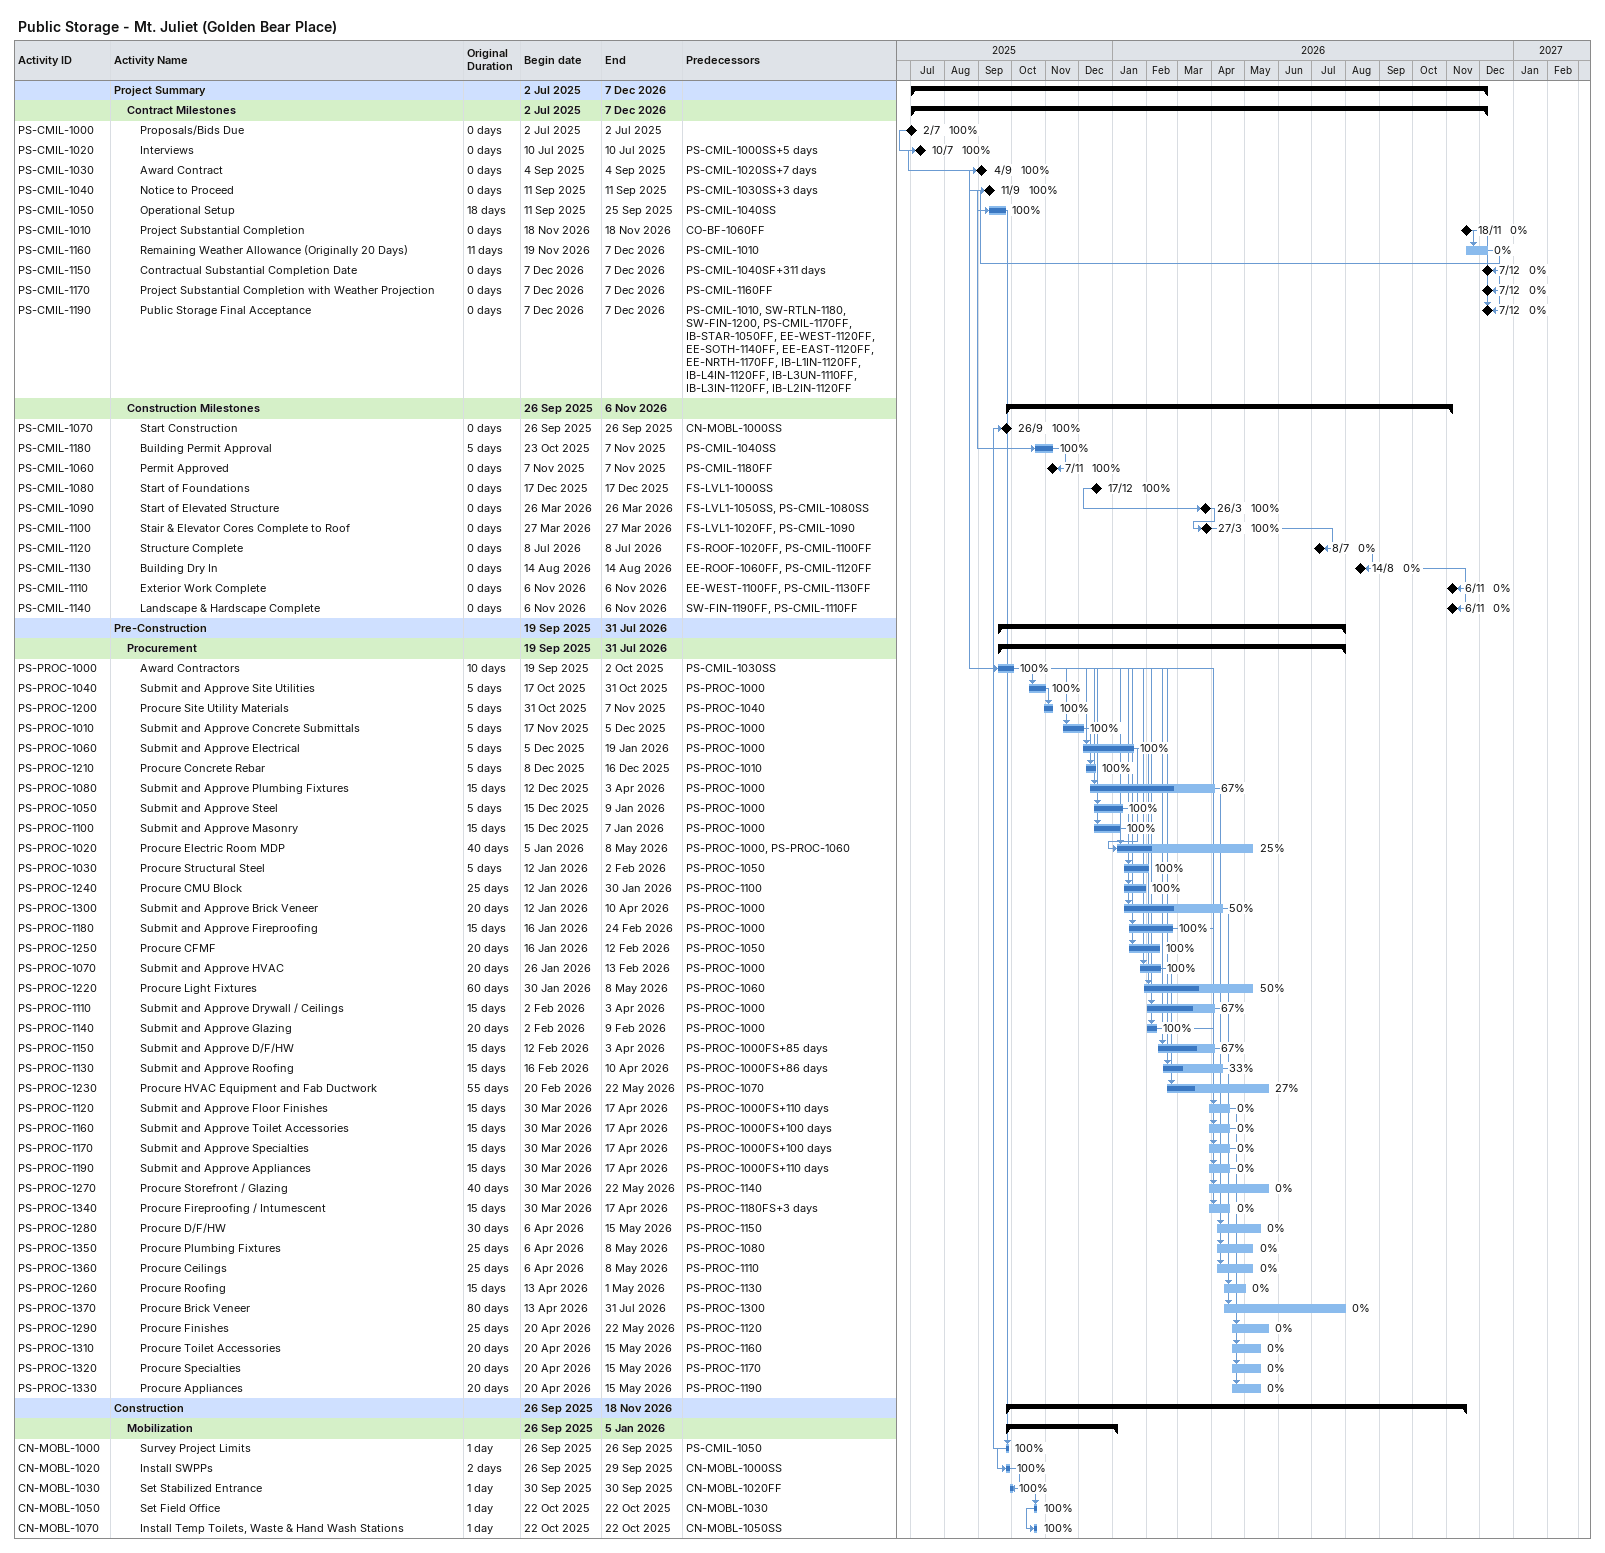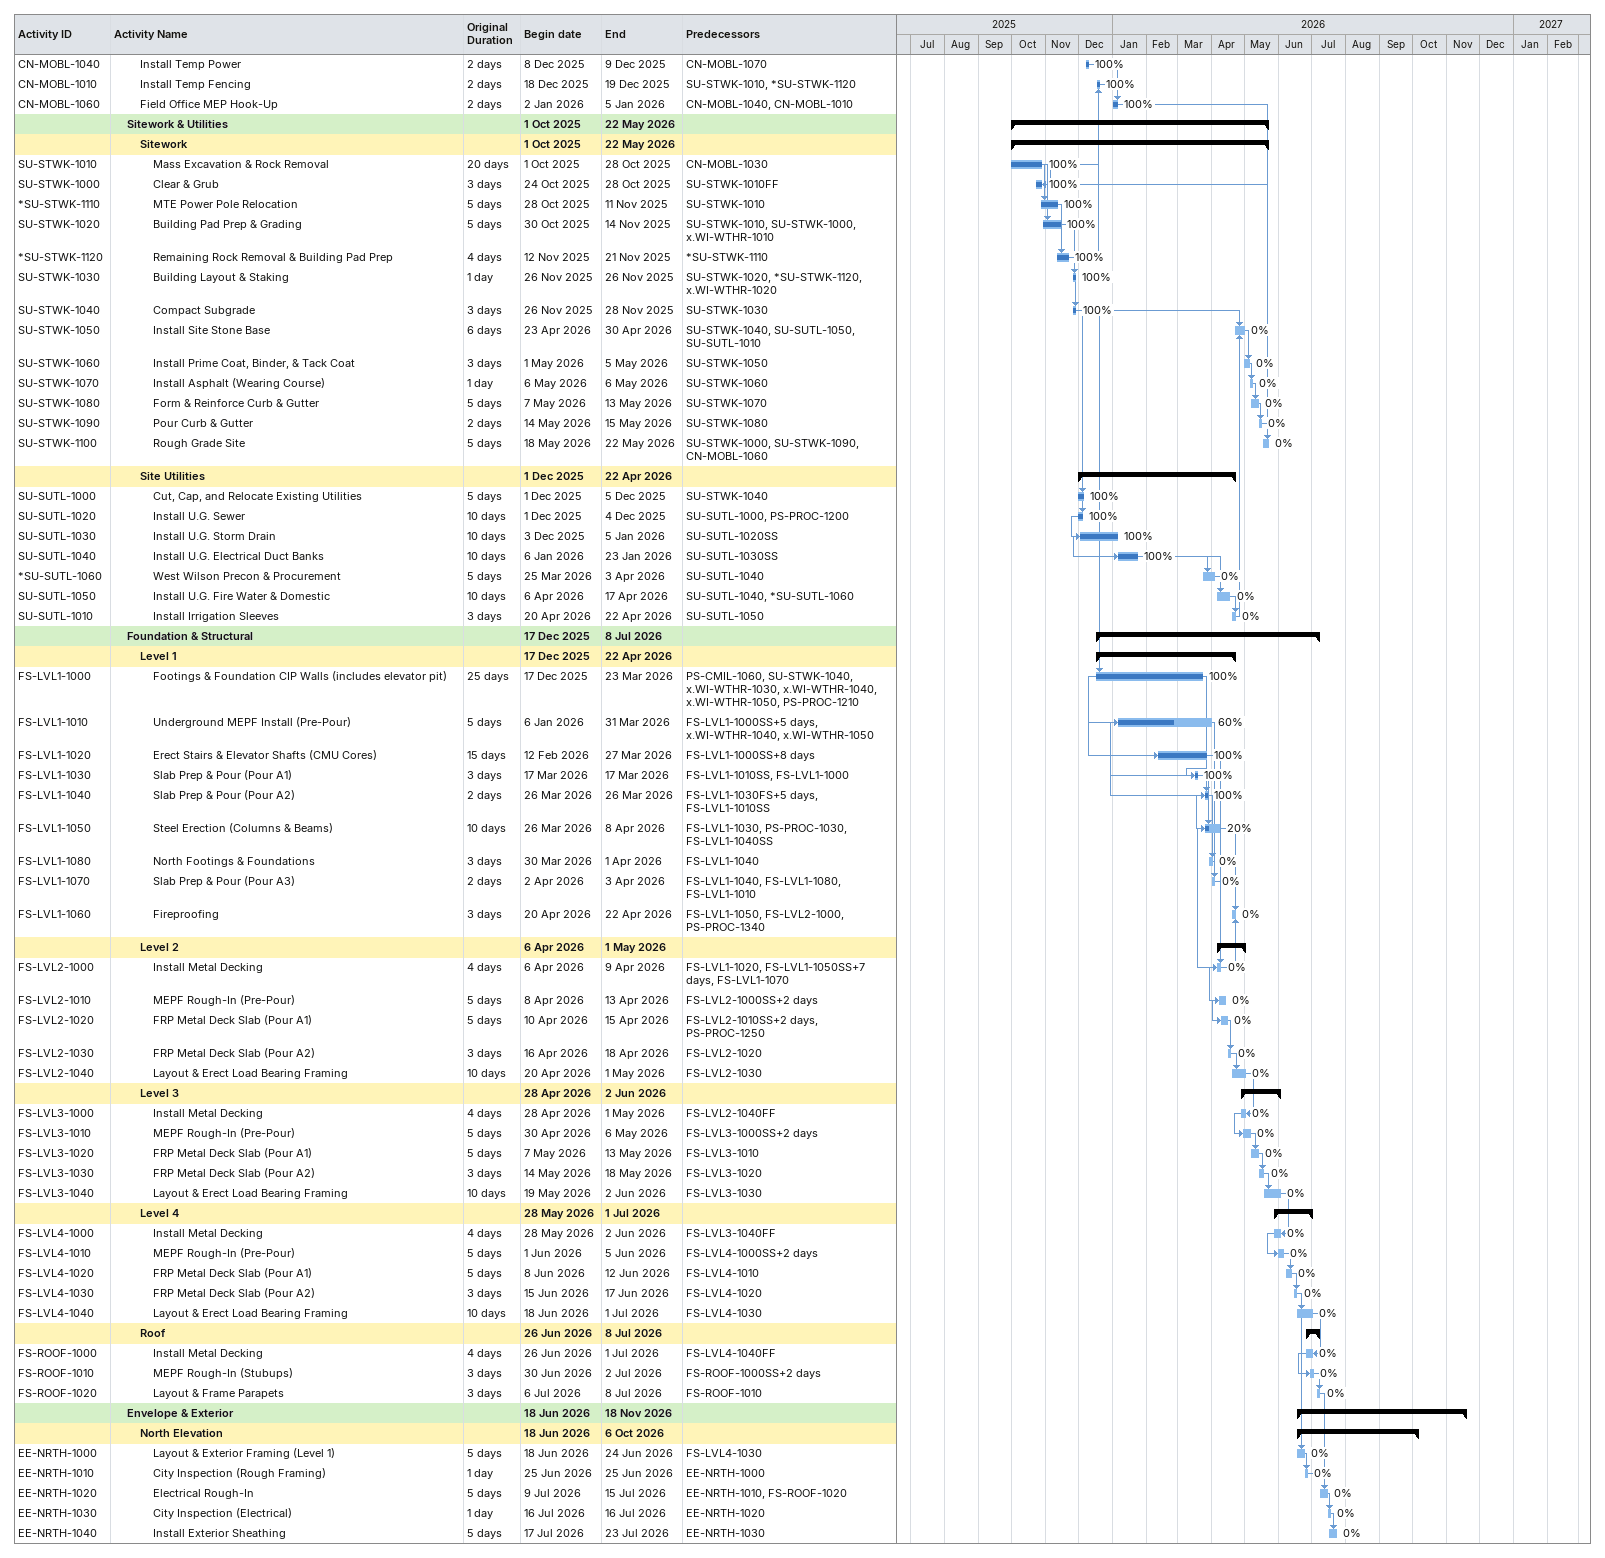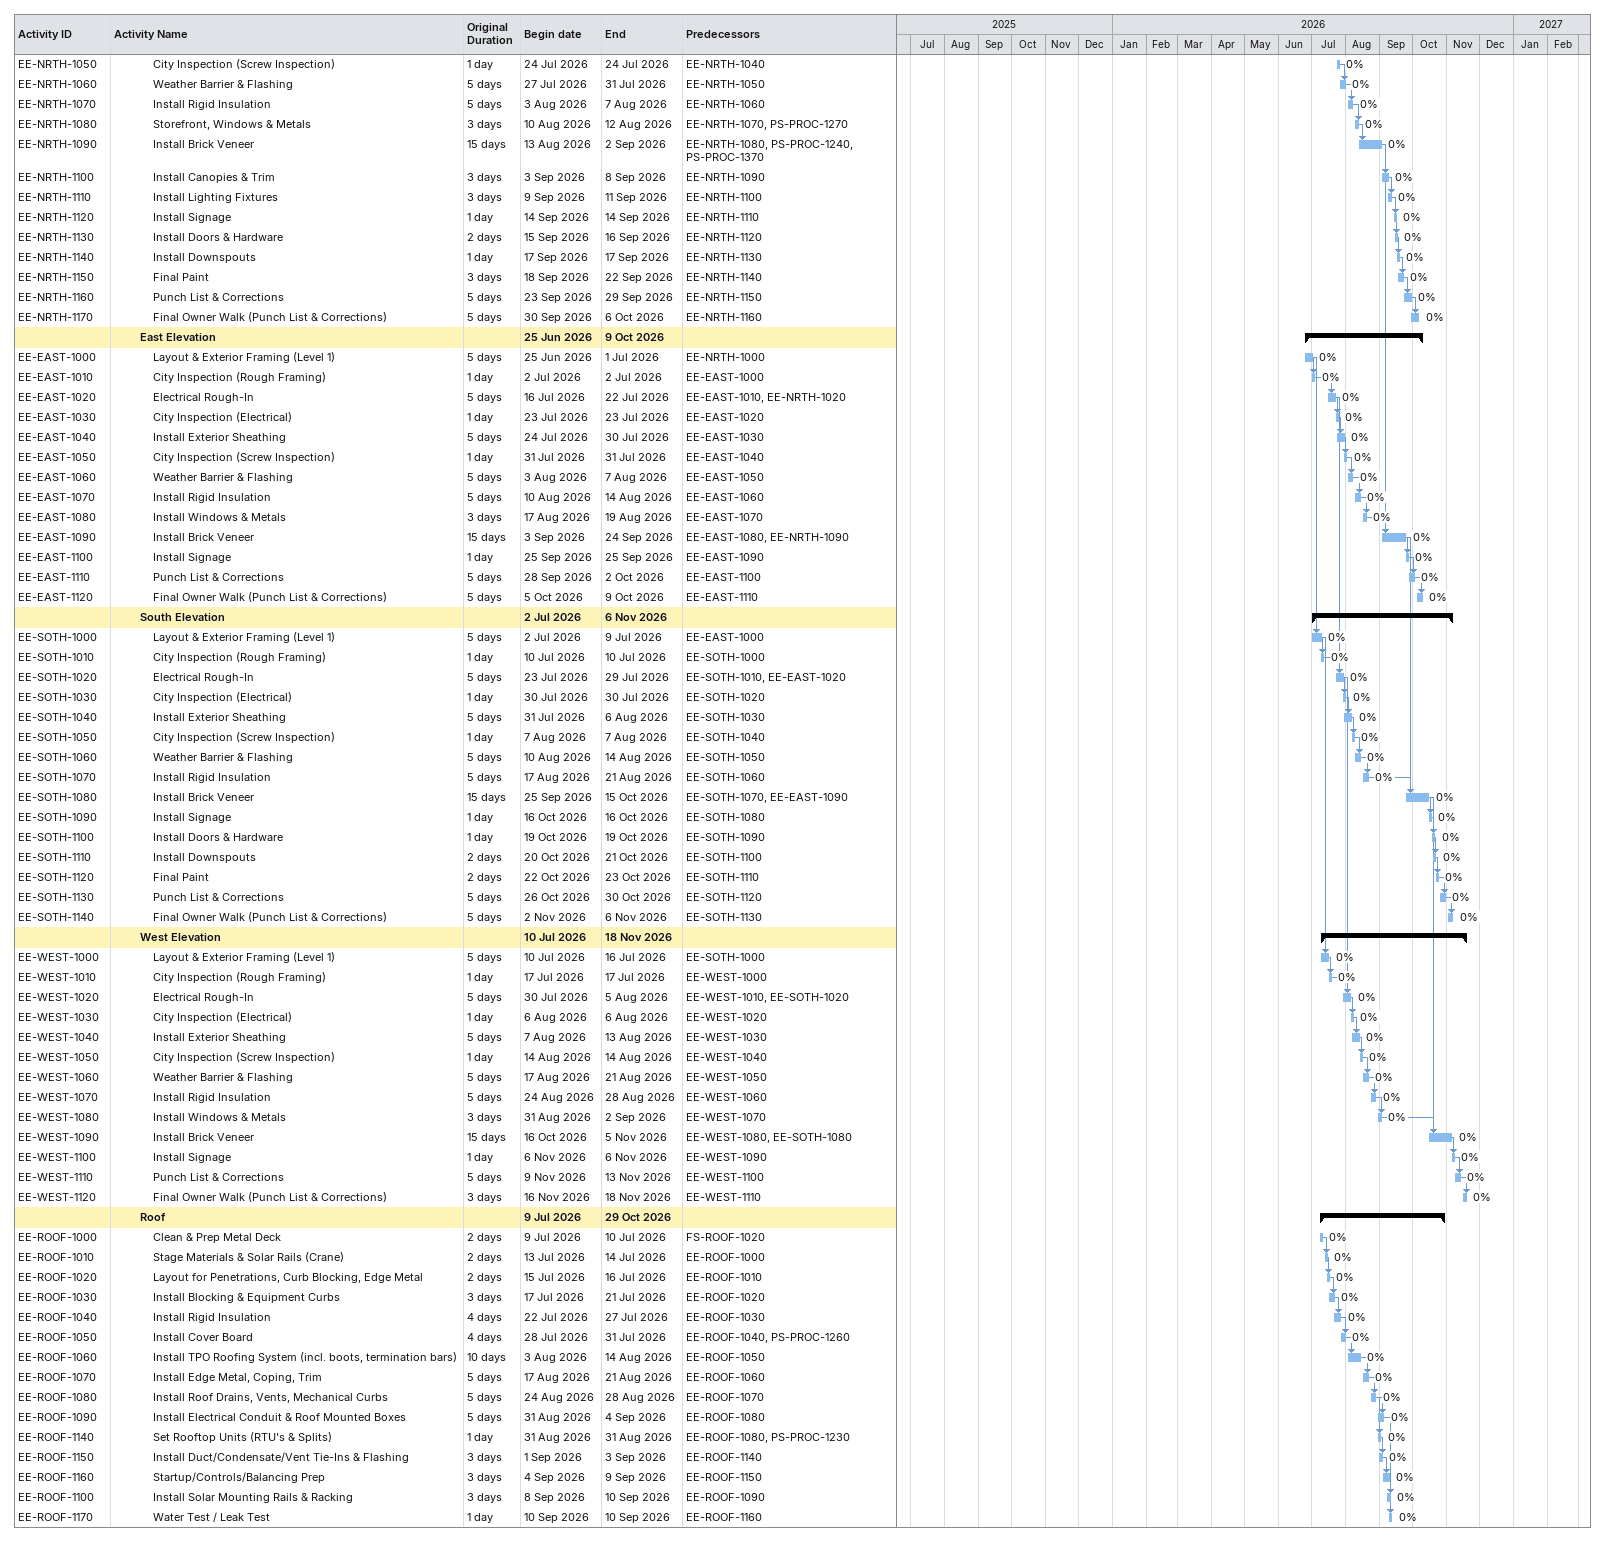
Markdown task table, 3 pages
Public Storage - Mt. Juliet (Golden Bear Place)

| ID | Level | Task | Original duration | Start | Finish | Predecessors | % complete |
|---|---|---|---|---|---|---|---|
|  | 1 | **Project Summary** |  | 2025-07-02 | 2026-12-07 |  |  |
|  | 2 | **Contract Milestones** |  | 2025-07-02 | 2026-12-07 |  |  |
| PS-CMIL-1000 | 3 | Proposals/Bids Due | 0d | 2025-07-02 | 2025-07-02 |  | 100 |
| PS-CMIL-1020 | 3 | Interviews | 0d | 2025-07-10 | 2025-07-10 | PS-CMIL-1000SS+5d | 100 |
| PS-CMIL-1030 | 3 | Award Contract | 0d | 2025-09-04 | 2025-09-04 | PS-CMIL-1020SS+7d | 100 |
| PS-CMIL-1040 | 3 | Notice to Proceed | 0d | 2025-09-11 | 2025-09-11 | PS-CMIL-1030SS+3d | 100 |
| PS-CMIL-1050 | 3 | Operational Setup | 18d | 2025-09-11 | 2025-09-25 | PS-CMIL-1040SS | 100 |
| PS-CMIL-1010 | 3 | Project Substantial Completion | 0d | 2026-11-18 | 2026-11-18 | CO-BF-1060FF | 0 |
| PS-CMIL-1160 | 3 | Remaining Weather Allowance (Originally 20 Days) | 11d | 2026-11-19 | 2026-12-07 | PS-CMIL-1010 | 0 |
| PS-CMIL-1150 | 3 | Contractual Substantial Completion Date | 0d | 2026-12-07 | 2026-12-07 | PS-CMIL-1040SF+311d | 0 |
| PS-CMIL-1170 | 3 | Project Substantial Completion with Weather Projection | 0d | 2026-12-07 | 2026-12-07 | PS-CMIL-1160FF | 0 |
| PS-CMIL-1190 | 3 | Public Storage Final Acceptance | 0d | 2026-12-07 | 2026-12-07 | PS-CMIL-1010, SW-RTLN-1180, SW-FIN-1200, PS-CMIL-1170FF, IB-STAR-1050FF, EE-WEST-1120FF, EE-SOTH-1140FF, EE-EAST-1120FF, EE-NRTH-1170FF, IB-L1IN-1120FF, IB-L4IN-1120FF, IB-L3UN-1110FF, IB-L3IN-1120FF, IB-L2IN-1120FF | 0 |
|  | 2 | **Construction Milestones** |  | 2025-09-26 | 2026-11-06 |  |  |
| PS-CMIL-1070 | 3 | Start Construction | 0d | 2025-09-26 | 2025-09-26 | CN-MOBL-1000SS | 100 |
| PS-CMIL-1180 | 3 | Building Permit Approval | 5d | 2025-10-23 | 2025-11-07 | PS-CMIL-1040SS | 100 |
| PS-CMIL-1060 | 3 | Permit Approved | 0d | 2025-11-07 | 2025-11-07 | PS-CMIL-1180FF | 100 |
| PS-CMIL-1080 | 3 | Start of Foundations | 0d | 2025-12-17 | 2025-12-17 | FS-LVL1-1000SS | 100 |
| PS-CMIL-1090 | 3 | Start of Elevated Structure | 0d | 2026-03-26 | 2026-03-26 | FS-LVL1-1050SS, PS-CMIL-1080SS | 100 |
| PS-CMIL-1100 | 3 | Stair & Elevator Cores Complete to Roof | 0d | 2026-03-27 | 2026-03-27 | FS-LVL1-1020FF, PS-CMIL-1090 | 100 |
| PS-CMIL-1120 | 3 | Structure Complete | 0d | 2026-07-08 | 2026-07-08 | FS-ROOF-1020FF, PS-CMIL-1100FF | 0 |
| PS-CMIL-1130 | 3 | Building Dry In | 0d | 2026-08-14 | 2026-08-14 | EE-ROOF-1060FF, PS-CMIL-1120FF | 0 |
| PS-CMIL-1110 | 3 | Exterior Work Complete | 0d | 2026-11-06 | 2026-11-06 | EE-WEST-1100FF, PS-CMIL-1130FF | 0 |
| PS-CMIL-1140 | 3 | Landscape & Hardscape Complete | 0d | 2026-11-06 | 2026-11-06 | SW-FIN-1190FF, PS-CMIL-1110FF | 0 |
|  | 1 | **Pre-Construction** |  | 2025-09-19 | 2026-07-31 |  |  |
|  | 2 | **Procurement** |  | 2025-09-19 | 2026-07-31 |  |  |
| PS-PROC-1000 | 3 | Award Contractors | 10d | 2025-09-19 | 2025-10-02 | PS-CMIL-1030SS | 100 |
| PS-PROC-1040 | 3 | Submit and Approve Site Utilities | 5d | 2025-10-17 | 2025-10-31 | PS-PROC-1000 | 100 |
| PS-PROC-1200 | 3 | Procure Site Utility Materials | 5d | 2025-10-31 | 2025-11-07 | PS-PROC-1040 | 100 |
| PS-PROC-1010 | 3 | Submit and Approve Concrete Submittals | 5d | 2025-11-17 | 2025-12-05 | PS-PROC-1000 | 100 |
| PS-PROC-1060 | 3 | Submit and Approve Electrical | 5d | 2025-12-05 | 2026-01-19 | PS-PROC-1000 | 100 |
| PS-PROC-1210 | 3 | Procure Concrete Rebar | 5d | 2025-12-08 | 2025-12-16 | PS-PROC-1010 | 100 |
| PS-PROC-1080 | 3 | Submit and Approve Plumbing Fixtures | 15d | 2025-12-12 | 2026-04-03 | PS-PROC-1000 | 67 |
| PS-PROC-1050 | 3 | Submit and Approve Steel | 5d | 2025-12-15 | 2026-01-09 | PS-PROC-1000 | 100 |
| PS-PROC-1100 | 3 | Submit and Approve Masonry | 15d | 2025-12-15 | 2026-01-07 | PS-PROC-1000 | 100 |
| PS-PROC-1020 | 3 | Procure Electric Room MDP | 40d | 2026-01-05 | 2026-05-08 | PS-PROC-1000, PS-PROC-1060 | 25 |
| PS-PROC-1030 | 3 | Procure Structural Steel | 5d | 2026-01-12 | 2026-02-02 | PS-PROC-1050 | 100 |
| PS-PROC-1240 | 3 | Procure CMU Block | 25d | 2026-01-12 | 2026-01-30 | PS-PROC-1100 | 100 |
| PS-PROC-1300 | 3 | Submit and Approve Brick Veneer | 20d | 2026-01-12 | 2026-04-10 | PS-PROC-1000 | 50 |
| PS-PROC-1180 | 3 | Submit and Approve Fireproofing | 15d | 2026-01-16 | 2026-02-24 | PS-PROC-1000 | 100 |
| PS-PROC-1250 | 3 | Procure CFMF | 20d | 2026-01-16 | 2026-02-12 | PS-PROC-1050 | 100 |
| PS-PROC-1070 | 3 | Submit and Approve HVAC | 20d | 2026-01-26 | 2026-02-13 | PS-PROC-1000 | 100 |
| PS-PROC-1220 | 3 | Procure Light Fixtures | 60d | 2026-01-30 | 2026-05-08 | PS-PROC-1060 | 50 |
| PS-PROC-1110 | 3 | Submit and Approve Drywall / Ceilings | 15d | 2026-02-02 | 2026-04-03 | PS-PROC-1000 | 67 |
| PS-PROC-1140 | 3 | Submit and Approve Glazing | 20d | 2026-02-02 | 2026-02-09 | PS-PROC-1000 | 100 |
| PS-PROC-1150 | 3 | Submit and Approve D/F/HW | 15d | 2026-02-12 | 2026-04-03 | PS-PROC-1000FS+85d | 67 |
| PS-PROC-1130 | 3 | Submit and Approve Roofing | 15d | 2026-02-16 | 2026-04-10 | PS-PROC-1000FS+86d | 33 |
| PS-PROC-1230 | 3 | Procure HVAC Equipment and Fab Ductwork | 55d | 2026-02-20 | 2026-05-22 | PS-PROC-1070 | 27 |
| PS-PROC-1120 | 3 | Submit and Approve Floor Finishes | 15d | 2026-03-30 | 2026-04-17 | PS-PROC-1000FS+110d | 0 |
| PS-PROC-1160 | 3 | Submit and Approve Toilet Accessories | 15d | 2026-03-30 | 2026-04-17 | PS-PROC-1000FS+100d | 0 |
| PS-PROC-1170 | 3 | Submit and Approve Specialties | 15d | 2026-03-30 | 2026-04-17 | PS-PROC-1000FS+100d | 0 |
| PS-PROC-1190 | 3 | Submit and Approve Appliances | 15d | 2026-03-30 | 2026-04-17 | PS-PROC-1000FS+110d | 0 |
| PS-PROC-1270 | 3 | Procure Storefront / Glazing | 40d | 2026-03-30 | 2026-05-22 | PS-PROC-1140 | 0 |
| PS-PROC-1340 | 3 | Procure Fireproofing / Intumescent | 15d | 2026-03-30 | 2026-04-17 | PS-PROC-1180FS+3d | 0 |
| PS-PROC-1280 | 3 | Procure D/F/HW | 30d | 2026-04-06 | 2026-05-15 | PS-PROC-1150 | 0 |
| PS-PROC-1350 | 3 | Procure Plumbing Fixtures | 25d | 2026-04-06 | 2026-05-08 | PS-PROC-1080 | 0 |
| PS-PROC-1360 | 3 | Procure Ceilings | 25d | 2026-04-06 | 2026-05-08 | PS-PROC-1110 | 0 |
| PS-PROC-1260 | 3 | Procure Roofing | 15d | 2026-04-13 | 2026-05-01 | PS-PROC-1130 | 0 |
| PS-PROC-1370 | 3 | Procure Brick Veneer | 80d | 2026-04-13 | 2026-07-31 | PS-PROC-1300 | 0 |
| PS-PROC-1290 | 3 | Procure Finishes | 25d | 2026-04-20 | 2026-05-22 | PS-PROC-1120 | 0 |
| PS-PROC-1310 | 3 | Procure Toilet Accessories | 20d | 2026-04-20 | 2026-05-15 | PS-PROC-1160 | 0 |
| PS-PROC-1320 | 3 | Procure Specialties | 20d | 2026-04-20 | 2026-05-15 | PS-PROC-1170 | 0 |
| PS-PROC-1330 | 3 | Procure Appliances | 20d | 2026-04-20 | 2026-05-15 | PS-PROC-1190 | 0 |
|  | 1 | **Construction** |  | 2025-09-26 | 2026-11-18 |  |  |
|  | 2 | **Mobilization** |  | 2025-09-26 | 2026-01-05 |  |  |
| CN-MOBL-1000 | 3 | Survey Project Limits | 1d | 2025-09-26 | 2025-09-26 | PS-CMIL-1050 | 100 |
| CN-MOBL-1020 | 3 | Install SWPPs | 2d | 2025-09-26 | 2025-09-29 | CN-MOBL-1000SS | 100 |
| CN-MOBL-1030 | 3 | Set Stabilized Entrance | 1d | 2025-09-30 | 2025-09-30 | CN-MOBL-1020FF | 100 |
| CN-MOBL-1050 | 3 | Set Field Office | 1d | 2025-10-22 | 2025-10-22 | CN-MOBL-1030 | 100 |
| CN-MOBL-1070 | 3 | Install Temp Toilets, Waste & Hand Wash Stations | 1d | 2025-10-22 | 2025-10-22 | CN-MOBL-1050SS | 100 |
| CN-MOBL-1040 | 3 | Install Temp Power | 2d | 2025-12-08 | 2025-12-09 | CN-MOBL-1070 | 100 |
| CN-MOBL-1010 | 3 | Install Temp Fencing | 2d | 2025-12-18 | 2025-12-19 | SU-STWK-1010, *SU-STWK-1120 | 100 |
| CN-MOBL-1060 | 3 | Field Office MEP Hook-Up | 2d | 2026-01-02 | 2026-01-05 | CN-MOBL-1040, CN-MOBL-1010 | 100 |
|  | 2 | **Sitework & Utilities** |  | 2025-10-01 | 2026-05-22 |  |  |
|  | 3 | **Sitework** |  | 2025-10-01 | 2026-05-22 |  |  |
| SU-STWK-1010 | 4 | Mass Excavation & Rock Removal | 20d | 2025-10-01 | 2025-10-28 | CN-MOBL-1030 | 100 |
| SU-STWK-1000 | 4 | Clear & Grub | 3d | 2025-10-24 | 2025-10-28 | SU-STWK-1010FF | 100 |
| *SU-STWK-1110 | 4 | MTE Power Pole Relocation | 5d | 2025-10-28 | 2025-11-11 | SU-STWK-1010 | 100 |
| SU-STWK-1020 | 4 | Building Pad Prep & Grading | 5d | 2025-10-30 | 2025-11-14 | SU-STWK-1010, SU-STWK-1000, x.WI-WTHR-1010 | 100 |
| *SU-STWK-1120 | 4 | Remaining Rock Removal & Building Pad Prep | 4d | 2025-11-12 | 2025-11-21 | *SU-STWK-1110 | 100 |
| SU-STWK-1030 | 4 | Building Layout & Staking | 1d | 2025-11-26 | 2025-11-26 | SU-STWK-1020, *SU-STWK-1120, x.WI-WTHR-1020 | 100 |
| SU-STWK-1040 | 4 | Compact Subgrade | 3d | 2025-11-26 | 2025-11-28 | SU-STWK-1030 | 100 |
| SU-STWK-1050 | 4 | Install Site Stone Base | 6d | 2026-04-23 | 2026-04-30 | SU-STWK-1040, SU-SUTL-1050, SU-SUTL-1010 | 0 |
| SU-STWK-1060 | 4 | Install Prime Coat, Binder, & Tack Coat | 3d | 2026-05-01 | 2026-05-05 | SU-STWK-1050 | 0 |
| SU-STWK-1070 | 4 | Install Asphalt (Wearing Course) | 1d | 2026-05-06 | 2026-05-06 | SU-STWK-1060 | 0 |
| SU-STWK-1080 | 4 | Form & Reinforce Curb & Gutter | 5d | 2026-05-07 | 2026-05-13 | SU-STWK-1070 | 0 |
| SU-STWK-1090 | 4 | Pour Curb & Gutter | 2d | 2026-05-14 | 2026-05-15 | SU-STWK-1080 | 0 |
| SU-STWK-1100 | 4 | Rough Grade Site | 5d | 2026-05-18 | 2026-05-22 | SU-STWK-1000, SU-STWK-1090, CN-MOBL-1060 | 0 |
|  | 3 | **Site Utilities** |  | 2025-12-01 | 2026-04-22 |  |  |
| SU-SUTL-1000 | 4 | Cut, Cap, and Relocate Existing Utilities | 5d | 2025-12-01 | 2025-12-05 | SU-STWK-1040 | 100 |
| SU-SUTL-1020 | 4 | Install U.G. Sewer | 10d | 2025-12-01 | 2025-12-04 | SU-SUTL-1000, PS-PROC-1200 | 100 |
| SU-SUTL-1030 | 4 | Install U.G. Storm Drain | 10d | 2025-12-03 | 2026-01-05 | SU-SUTL-1020SS | 100 |
| SU-SUTL-1040 | 4 | Install U.G. Electrical Duct Banks | 10d | 2026-01-06 | 2026-01-23 | SU-SUTL-1030SS | 100 |
| *SU-SUTL-1060 | 4 | West Wilson Precon & Procurement | 5d | 2026-03-25 | 2026-04-03 | SU-SUTL-1040 | 0 |
| SU-SUTL-1050 | 4 | Install U.G. Fire Water & Domestic | 10d | 2026-04-06 | 2026-04-17 | SU-SUTL-1040, *SU-SUTL-1060 | 0 |
| SU-SUTL-1010 | 4 | Install Irrigation Sleeves | 3d | 2026-04-20 | 2026-04-22 | SU-SUTL-1050 | 0 |
|  | 2 | **Foundation & Structural** |  | 2025-12-17 | 2026-07-08 |  |  |
|  | 3 | **Level 1** |  | 2025-12-17 | 2026-04-22 |  |  |
| FS-LVL1-1000 | 4 | Footings & Foundation CIP Walls (includes elevator pit) | 25d | 2025-12-17 | 2026-03-23 | PS-CMIL-1060, SU-STWK-1040, x.WI-WTHR-1030, x.WI-WTHR-1040, x.WI-WTHR-1050, PS-PROC-1210 | 100 |
| FS-LVL1-1010 | 4 | Underground MEPF Install (Pre-Pour) | 5d | 2026-01-06 | 2026-03-31 | FS-LVL1-1000SS+5d, x.WI-WTHR-1040, x.WI-WTHR-1050 | 60 |
| FS-LVL1-1020 | 4 | Erect Stairs & Elevator Shafts (CMU Cores) | 15d | 2026-02-12 | 2026-03-27 | FS-LVL1-1000SS+8d | 100 |
| FS-LVL1-1030 | 4 | Slab Prep & Pour (Pour A1) | 3d | 2026-03-17 | 2026-03-17 | FS-LVL1-1010SS, FS-LVL1-1000 | 100 |
| FS-LVL1-1040 | 4 | Slab Prep & Pour (Pour A2) | 2d | 2026-03-26 | 2026-03-26 | FS-LVL1-1030FS+5d, FS-LVL1-1010SS | 100 |
| FS-LVL1-1050 | 4 | Steel Erection (Columns & Beams) | 10d | 2026-03-26 | 2026-04-08 | FS-LVL1-1030, PS-PROC-1030, FS-LVL1-1040SS | 20 |
| FS-LVL1-1080 | 4 | North Footings & Foundations | 3d | 2026-03-30 | 2026-04-01 | FS-LVL1-1040 | 0 |
| FS-LVL1-1070 | 4 | Slab Prep & Pour (Pour A3) | 2d | 2026-04-02 | 2026-04-03 | FS-LVL1-1040, FS-LVL1-1080, FS-LVL1-1010 | 0 |
| FS-LVL1-1060 | 4 | Fireproofing | 3d | 2026-04-20 | 2026-04-22 | FS-LVL1-1050, FS-LVL2-1000, PS-PROC-1340 | 0 |
|  | 3 | **Level 2** |  | 2026-04-06 | 2026-05-01 |  |  |
| FS-LVL2-1000 | 4 | Install Metal Decking | 4d | 2026-04-06 | 2026-04-09 | FS-LVL1-1020, FS-LVL1-1050SS+7d, FS-LVL1-1070 | 0 |
| FS-LVL2-1010 | 4 | MEPF Rough-In (Pre-Pour) | 5d | 2026-04-08 | 2026-04-13 | FS-LVL2-1000SS+2d | 0 |
| FS-LVL2-1020 | 4 | FRP Metal Deck Slab (Pour A1) | 5d | 2026-04-10 | 2026-04-15 | FS-LVL2-1010SS+2d, PS-PROC-1250 | 0 |
| FS-LVL2-1030 | 4 | FRP Metal Deck Slab (Pour A2) | 3d | 2026-04-16 | 2026-04-18 | FS-LVL2-1020 | 0 |
| FS-LVL2-1040 | 4 | Layout & Erect Load Bearing Framing | 10d | 2026-04-20 | 2026-05-01 | FS-LVL2-1030 | 0 |
|  | 3 | **Level 3** |  | 2026-04-28 | 2026-06-02 |  |  |
| FS-LVL3-1000 | 4 | Install Metal Decking | 4d | 2026-04-28 | 2026-05-01 | FS-LVL2-1040FF | 0 |
| FS-LVL3-1010 | 4 | MEPF Rough-In (Pre-Pour) | 5d | 2026-04-30 | 2026-05-06 | FS-LVL3-1000SS+2d | 0 |
| FS-LVL3-1020 | 4 | FRP Metal Deck Slab (Pour A1) | 5d | 2026-05-07 | 2026-05-13 | FS-LVL3-1010 | 0 |
| FS-LVL3-1030 | 4 | FRP Metal Deck Slab (Pour A2) | 3d | 2026-05-14 | 2026-05-18 | FS-LVL3-1020 | 0 |
| FS-LVL3-1040 | 4 | Layout & Erect Load Bearing Framing | 10d | 2026-05-19 | 2026-06-02 | FS-LVL3-1030 | 0 |
|  | 3 | **Level 4** |  | 2026-05-28 | 2026-07-01 |  |  |
| FS-LVL4-1000 | 4 | Install Metal Decking | 4d | 2026-05-28 | 2026-06-02 | FS-LVL3-1040FF | 0 |
| FS-LVL4-1010 | 4 | MEPF Rough-In (Pre-Pour) | 5d | 2026-06-01 | 2026-06-05 | FS-LVL4-1000SS+2d | 0 |
| FS-LVL4-1020 | 4 | FRP Metal Deck Slab (Pour A1) | 5d | 2026-06-08 | 2026-06-12 | FS-LVL4-1010 | 0 |
| FS-LVL4-1030 | 4 | FRP Metal Deck Slab (Pour A2) | 3d | 2026-06-15 | 2026-06-17 | FS-LVL4-1020 | 0 |
| FS-LVL4-1040 | 4 | Layout & Erect Load Bearing Framing | 10d | 2026-06-18 | 2026-07-01 | FS-LVL4-1030 | 0 |
|  | 3 | **Roof** |  | 2026-06-26 | 2026-07-08 |  |  |
| FS-ROOF-1000 | 4 | Install Metal Decking | 4d | 2026-06-26 | 2026-07-01 | FS-LVL4-1040FF | 0 |
| FS-ROOF-1010 | 4 | MEPF Rough-In (Stubups) | 3d | 2026-06-30 | 2026-07-02 | FS-ROOF-1000SS+2d | 0 |
| FS-ROOF-1020 | 4 | Layout & Frame Parapets | 3d | 2026-07-06 | 2026-07-08 | FS-ROOF-1010 | 0 |
|  | 2 | **Envelope & Exterior** |  | 2026-06-18 | 2026-11-18 |  |  |
|  | 3 | **North Elevation** |  | 2026-06-18 | 2026-10-06 |  |  |
| EE-NRTH-1000 | 4 | Layout & Exterior Framing (Level 1) | 5d | 2026-06-18 | 2026-06-24 | FS-LVL4-1030 | 0 |
| EE-NRTH-1010 | 4 | City Inspection (Rough Framing) | 1d | 2026-06-25 | 2026-06-25 | EE-NRTH-1000 | 0 |
| EE-NRTH-1020 | 4 | Electrical Rough-In | 5d | 2026-07-09 | 2026-07-15 | EE-NRTH-1010, FS-ROOF-1020 | 0 |
| EE-NRTH-1030 | 4 | City Inspection (Electrical) | 1d | 2026-07-16 | 2026-07-16 | EE-NRTH-1020 | 0 |
| EE-NRTH-1040 | 4 | Install Exterior Sheathing | 5d | 2026-07-17 | 2026-07-23 | EE-NRTH-1030 | 0 |
| EE-NRTH-1050 | 4 | City Inspection (Screw Inspection) | 1d | 2026-07-24 | 2026-07-24 | EE-NRTH-1040 | 0 |
| EE-NRTH-1060 | 4 | Weather Barrier & Flashing | 5d | 2026-07-27 | 2026-07-31 | EE-NRTH-1050 | 0 |
| EE-NRTH-1070 | 4 | Install Rigid Insulation | 5d | 2026-08-03 | 2026-08-07 | EE-NRTH-1060 | 0 |
| EE-NRTH-1080 | 4 | Storefront, Windows & Metals | 3d | 2026-08-10 | 2026-08-12 | EE-NRTH-1070, PS-PROC-1270 | 0 |
| EE-NRTH-1090 | 4 | Install Brick Veneer | 15d | 2026-08-13 | 2026-09-02 | EE-NRTH-1080, PS-PROC-1240, PS-PROC-1370 | 0 |
| EE-NRTH-1100 | 4 | Install Canopies & Trim | 3d | 2026-09-03 | 2026-09-08 | EE-NRTH-1090 | 0 |
| EE-NRTH-1110 | 4 | Install Lighting Fixtures | 3d | 2026-09-09 | 2026-09-11 | EE-NRTH-1100 | 0 |
| EE-NRTH-1120 | 4 | Install Signage | 1d | 2026-09-14 | 2026-09-14 | EE-NRTH-1110 | 0 |
| EE-NRTH-1130 | 4 | Install Doors & Hardware | 2d | 2026-09-15 | 2026-09-16 | EE-NRTH-1120 | 0 |
| EE-NRTH-1140 | 4 | Install Downspouts | 1d | 2026-09-17 | 2026-09-17 | EE-NRTH-1130 | 0 |
| EE-NRTH-1150 | 4 | Final Paint | 3d | 2026-09-18 | 2026-09-22 | EE-NRTH-1140 | 0 |
| EE-NRTH-1160 | 4 | Punch List & Corrections | 5d | 2026-09-23 | 2026-09-29 | EE-NRTH-1150 | 0 |
| EE-NRTH-1170 | 4 | Final Owner Walk (Punch List & Corrections) | 5d | 2026-09-30 | 2026-10-06 | EE-NRTH-1160 | 0 |
|  | 3 | **East Elevation** |  | 2026-06-25 | 2026-10-09 |  |  |
| EE-EAST-1000 | 4 | Layout & Exterior Framing (Level 1) | 5d | 2026-06-25 | 2026-07-01 | EE-NRTH-1000 | 0 |
| EE-EAST-1010 | 4 | City Inspection (Rough Framing) | 1d | 2026-07-02 | 2026-07-02 | EE-EAST-1000 | 0 |
| EE-EAST-1020 | 4 | Electrical Rough-In | 5d | 2026-07-16 | 2026-07-22 | EE-EAST-1010, EE-NRTH-1020 | 0 |
| EE-EAST-1030 | 4 | City Inspection (Electrical) | 1d | 2026-07-23 | 2026-07-23 | EE-EAST-1020 | 0 |
| EE-EAST-1040 | 4 | Install Exterior Sheathing | 5d | 2026-07-24 | 2026-07-30 | EE-EAST-1030 | 0 |
| EE-EAST-1050 | 4 | City Inspection (Screw Inspection) | 1d | 2026-07-31 | 2026-07-31 | EE-EAST-1040 | 0 |
| EE-EAST-1060 | 4 | Weather Barrier & Flashing | 5d | 2026-08-03 | 2026-08-07 | EE-EAST-1050 | 0 |
| EE-EAST-1070 | 4 | Install Rigid Insulation | 5d | 2026-08-10 | 2026-08-14 | EE-EAST-1060 | 0 |
| EE-EAST-1080 | 4 | Install Windows & Metals | 3d | 2026-08-17 | 2026-08-19 | EE-EAST-1070 | 0 |
| EE-EAST-1090 | 4 | Install Brick Veneer | 15d | 2026-09-03 | 2026-09-24 | EE-EAST-1080, EE-NRTH-1090 | 0 |
| EE-EAST-1100 | 4 | Install Signage | 1d | 2026-09-25 | 2026-09-25 | EE-EAST-1090 | 0 |
| EE-EAST-1110 | 4 | Punch List & Corrections | 5d | 2026-09-28 | 2026-10-02 | EE-EAST-1100 | 0 |
| EE-EAST-1120 | 4 | Final Owner Walk (Punch List & Corrections) | 5d | 2026-10-05 | 2026-10-09 | EE-EAST-1110 | 0 |
|  | 3 | **South Elevation** |  | 2026-07-02 | 2026-11-06 |  |  |
| EE-SOTH-1000 | 4 | Layout & Exterior Framing (Level 1) | 5d | 2026-07-02 | 2026-07-09 | EE-EAST-1000 | 0 |
| EE-SOTH-1010 | 4 | City Inspection (Rough Framing) | 1d | 2026-07-10 | 2026-07-10 | EE-SOTH-1000 | 0 |
| EE-SOTH-1020 | 4 | Electrical Rough-In | 5d | 2026-07-23 | 2026-07-29 | EE-SOTH-1010, EE-EAST-1020 | 0 |
| EE-SOTH-1030 | 4 | City Inspection (Electrical) | 1d | 2026-07-30 | 2026-07-30 | EE-SOTH-1020 | 0 |
| EE-SOTH-1040 | 4 | Install Exterior Sheathing | 5d | 2026-07-31 | 2026-08-06 | EE-SOTH-1030 | 0 |
| EE-SOTH-1050 | 4 | City Inspection (Screw Inspection) | 1d | 2026-08-07 | 2026-08-07 | EE-SOTH-1040 | 0 |
| EE-SOTH-1060 | 4 | Weather Barrier & Flashing | 5d | 2026-08-10 | 2026-08-14 | EE-SOTH-1050 | 0 |
| EE-SOTH-1070 | 4 | Install Rigid Insulation | 5d | 2026-08-17 | 2026-08-21 | EE-SOTH-1060 | 0 |
| EE-SOTH-1080 | 4 | Install Brick Veneer | 15d | 2026-09-25 | 2026-10-15 | EE-SOTH-1070, EE-EAST-1090 | 0 |
| EE-SOTH-1090 | 4 | Install Signage | 1d | 2026-10-16 | 2026-10-16 | EE-SOTH-1080 | 0 |
| EE-SOTH-1100 | 4 | Install Doors & Hardware | 1d | 2026-10-19 | 2026-10-19 | EE-SOTH-1090 | 0 |
| EE-SOTH-1110 | 4 | Install Downspouts | 2d | 2026-10-20 | 2026-10-21 | EE-SOTH-1100 | 0 |
| EE-SOTH-1120 | 4 | Final Paint | 2d | 2026-10-22 | 2026-10-23 | EE-SOTH-1110 | 0 |
| EE-SOTH-1130 | 4 | Punch List & Corrections | 5d | 2026-10-26 | 2026-10-30 | EE-SOTH-1120 | 0 |
| EE-SOTH-1140 | 4 | Final Owner Walk (Punch List & Corrections) | 5d | 2026-11-02 | 2026-11-06 | EE-SOTH-1130 | 0 |
|  | 3 | **West Elevation** |  | 2026-07-10 | 2026-11-18 |  |  |
| EE-WEST-1000 | 4 | Layout & Exterior Framing (Level 1) | 5d | 2026-07-10 | 2026-07-16 | EE-SOTH-1000 | 0 |
| EE-WEST-1010 | 4 | City Inspection (Rough Framing) | 1d | 2026-07-17 | 2026-07-17 | EE-WEST-1000 | 0 |
| EE-WEST-1020 | 4 | Electrical Rough-In | 5d | 2026-07-30 | 2026-08-05 | EE-WEST-1010, EE-SOTH-1020 | 0 |
| EE-WEST-1030 | 4 | City Inspection (Electrical) | 1d | 2026-08-06 | 2026-08-06 | EE-WEST-1020 | 0 |
| EE-WEST-1040 | 4 | Install Exterior Sheathing | 5d | 2026-08-07 | 2026-08-13 | EE-WEST-1030 | 0 |
| EE-WEST-1050 | 4 | City Inspection (Screw Inspection) | 1d | 2026-08-14 | 2026-08-14 | EE-WEST-1040 | 0 |
| EE-WEST-1060 | 4 | Weather Barrier & Flashing | 5d | 2026-08-17 | 2026-08-21 | EE-WEST-1050 | 0 |
| EE-WEST-1070 | 4 | Install Rigid Insulation | 5d | 2026-08-24 | 2026-08-28 | EE-WEST-1060 | 0 |
| EE-WEST-1080 | 4 | Install Windows & Metals | 3d | 2026-08-31 | 2026-09-02 | EE-WEST-1070 | 0 |
| EE-WEST-1090 | 4 | Install Brick Veneer | 15d | 2026-10-16 | 2026-11-05 | EE-WEST-1080, EE-SOTH-1080 | 0 |
| EE-WEST-1100 | 4 | Install Signage | 1d | 2026-11-06 | 2026-11-06 | EE-WEST-1090 | 0 |
| EE-WEST-1110 | 4 | Punch List & Corrections | 5d | 2026-11-09 | 2026-11-13 | EE-WEST-1100 | 0 |
| EE-WEST-1120 | 4 | Final Owner Walk (Punch List & Corrections) | 3d | 2026-11-16 | 2026-11-18 | EE-WEST-1110 | 0 |
|  | 3 | **Roof** |  | 2026-07-09 | 2026-10-29 |  |  |
| EE-ROOF-1000 | 4 | Clean & Prep Metal Deck | 2d | 2026-07-09 | 2026-07-10 | FS-ROOF-1020 | 0 |
| EE-ROOF-1010 | 4 | Stage Materials & Solar Rails (Crane) | 2d | 2026-07-13 | 2026-07-14 | EE-ROOF-1000 | 0 |
| EE-ROOF-1020 | 4 | Layout for Penetrations, Curb Blocking, Edge Metal | 2d | 2026-07-15 | 2026-07-16 | EE-ROOF-1010 | 0 |
| EE-ROOF-1030 | 4 | Install Blocking & Equipment Curbs | 3d | 2026-07-17 | 2026-07-21 | EE-ROOF-1020 | 0 |
| EE-ROOF-1040 | 4 | Install Rigid Insulation | 4d | 2026-07-22 | 2026-07-27 | EE-ROOF-1030 | 0 |
| EE-ROOF-1050 | 4 | Install Cover Board | 4d | 2026-07-28 | 2026-07-31 | EE-ROOF-1040, PS-PROC-1260 | 0 |
| EE-ROOF-1060 | 4 | Install TPO Roofing System (incl. boots, termination bars) | 10d | 2026-08-03 | 2026-08-14 | EE-ROOF-1050 | 0 |
| EE-ROOF-1070 | 4 | Install Edge Metal, Coping, Trim | 5d | 2026-08-17 | 2026-08-21 | EE-ROOF-1060 | 0 |
| EE-ROOF-1080 | 4 | Install Roof Drains, Vents, Mechanical Curbs | 5d | 2026-08-24 | 2026-08-28 | EE-ROOF-1070 | 0 |
| EE-ROOF-1090 | 4 | Install Electrical Conduit & Roof Mounted Boxes | 5d | 2026-08-31 | 2026-09-04 | EE-ROOF-1080 | 0 |
| EE-ROOF-1140 | 4 | Set Rooftop Units (RTU's & Splits) | 1d | 2026-08-31 | 2026-08-31 | EE-ROOF-1080, PS-PROC-1230 | 0 |
| EE-ROOF-1150 | 4 | Install Duct/Condensate/Vent Tie-Ins & Flashing | 3d | 2026-09-01 | 2026-09-03 | EE-ROOF-1140 | 0 |
| EE-ROOF-1160 | 4 | Startup/Controls/Balancing Prep | 3d | 2026-09-04 | 2026-09-09 | EE-ROOF-1150 | 0 |
| EE-ROOF-1100 | 4 | Install Solar Mounting Rails & Racking | 3d | 2026-09-08 | 2026-09-10 | EE-ROOF-1090 | 0 |
| EE-ROOF-1170 | 4 | Water Test / Leak Test | 1d | 2026-09-10 | 2026-09-10 | EE-ROOF-1160 | 0 |
